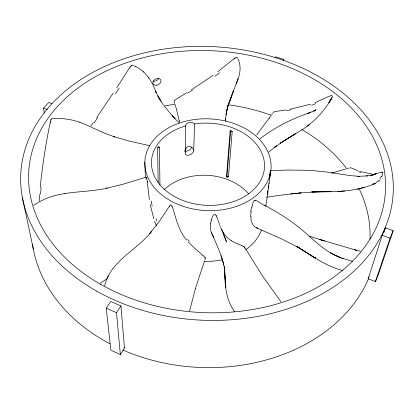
<?xml version="1.0" encoding="UTF-8"?>
<svg xmlns="http://www.w3.org/2000/svg" width="414" height="414" viewBox="0 0 414 414"><rect width="100%" height="100%" fill="white"/><g stroke="black" fill="none" stroke-linecap="round" stroke-linejoin="round"><path stroke-width="0.62" d="M185.726 125.892A56.589 41.095 3 0 0 171.655 194.854A56.589 41.095 3 0 0 263.061 174.946A56.589 41.095 3 0 0 194.58 123.967A4.839 3.364 1.7 0 0 189.017 122.56A4.839 3.364 1.7 0 0 185.726 125.892L185.187 152.052A7.317 7.09 86.9 0 1 185.989 148.207M194.58 123.967L193.742 150.116A7.643 7.421 86.9 0 0 191.987 147.467A5.646 5.48 86.6 0 0 191.408 147.017L189.41 146.23A3.39 3.291 86.1 0 0 187.314 146.784L186.026 148.228M39.097 202.337L39.615 194.44M270.544 171.298L270.539 170.703L287.088 170.035L309.832 170.309L326.858 172.043L350.223 175.624L359.502 176.328L357.546 176.276M225.423 120.976L225.583 118.513L225.397 120.909M226.546 176.033L230.148 130.529L232.207 131.264L228.476 176.757L226.95 177.275L226.546 176.033L227.032 176.209M226.95 177.275L230.582 131.781L230.148 130.529M40.179 187.749C42.3 166.045 45.731 144.455 50.047 123.082M270.497 171.805L269.923 176.535M225.423 120.898L226.489 111.801L227.933 105.399L226.08 114.885L226.489 111.801L229.113 102.568L233.429 90.894L228 105.818L238.024 78.758L236.249 84.001M210.674 223.746L210.622 229.372A42.363 26.403 -9.2 0 0 211.197 232.171M269.607 178.941L269.711 178.17M283.631 60.713L283.802 59.445L275.698 56.811L274.974 57.877M268.991 183.474L269.09 182.755M265.778 206.493L270.678 171.546A63.176 45.887 3 0 0 182.884 121.964A63.176 45.887 3 0 0 170.325 200.661A63.176 45.887 3 0 0 270.678 171.546M268.691 185.612L268.313 188.241M251.117 211.363L250.646 216.858M146.308 177.446L146.463 177.021L146.877 179.06M267.961 190.502L267.315 193.819M237.362 58.296L237.243 57.334L236.197 57.453A6.888 5.553 18.1 0 0 235.845 57.562M189.622 310.878L195.398 288.568M251.847 207.668L252.022 206.928M50.27 122.156L50.503 121.235M104.633 285.976C110.196 260.779 137.034 250.31 151.586 231.4L149.589 233.719L159.281 221.407L168.974 206.907M211.342 220.284L211.523 219.611M252.421 205.375C253.782 195.113 258.864 203.559 264.681 205.339M195.382 288.63L204.278 261.679M368.17 278.741L382.241 235.25L385.408 227.788L393.176 230.681L378.458 274.249L375.436 281.592L368.17 278.741L369.091 276.697M383.814 232.709L385.408 227.788M375.436 281.592L390.06 238.185L393.176 230.681M237.289 80.927C240.286 74.065 241.346 65.93 238.06 58.995M50.979 119.62L51.481 118.621L51.698 119.108M169.44 206.395L169.466 206.327A21.176 11.002 42.8 0 1 169.761 205.644L170.832 204.666L171.924 205.929A8.114 4.161 43.5 0 1 172.152 206.343M204.837 260.09L205.209 259.04M107.309 278.053L108.24 276.024M382.184 175.122L382.862 173.254L382.645 172.4M331.743 98.201L332.416 96.224L331.516 95.696A7.209 4.518 64.2 0 0 331.236 95.686M381.718 175.997L379.855 178.853M272.428 113.338L271.822 114.321M120.345 354.544L124.454 348.029L120.94 305.951L110.755 301.475L106.253 308.156L110.833 350.187L120.345 354.544L116.484 312.689L120.94 305.951M332.033 97.58L328.835 102.662L331.091 99.241L329.435 101.435M330.067 101.202C323.883 110.729 316.301 119.506 307.11 126.239M116.738 87.784L129.38 68.072M270.792 115.93L256.711 134.912M283.093 60.522L283.802 59.445M96.71 117.504L113.11 93.3M90.506 126.596L93.248 122.601M269.379 118.042L269.136 118.394M158.169 182.517L157.599 147.891L158.686 146.427L159.442 147.643L159.959 184.835M129.898 67.384L130.436 66.706M378.567 180.483L375.234 183.418C355.347 192.489 333.001 191.687 311.68 191.977L331.065 191.558C309.408 191.465 287.896 194.021 266.518 197.23M44.314 113.203L43.501 108.147L48.748 102.475L51.781 103.603M244.42 248.105L244.648 247.158A7.188 3.027 -44.1 0 0 244.457 246.946L243.525 246.32M131.455 65.557L132.402 64.977L132.635 65.547M217.862 71.798L233.734 58.907M268.722 152L276.578 145.821L274.482 147.405L282.684 141.676L295.368 133.722L280.376 143.146L303.912 128.588L309.77 124.278M259.775 138.918C275.093 127.057 292.563 118.43 310.873 112.256L307.861 113.477L316.068 109.834L313.714 111.154L315.597 110.093L314.05 111.035M213.21 75.276L191.532 89.797M234.355 58.488L234.997 58.084M33.684 205.235L38.223 202.472M100.307 283.031L107.433 278.606M186.761 92.731L175.903 99.334L173.901 101.021L174.532 101.145M39.837 201.582C60.377 190.062 84.911 193.333 107.174 188.122L106.429 188.272L123.465 184.126L145.278 177.404M314.966 102.625L329.399 96.167A39.346 24.612 65 0 1 329.953 96.022L330.496 95.846A13.621 8.456 62.1 0 1 331.262 95.763M348.593 168.032L347.346 168.457M345.566 169.041L332.784 172.793L333.617 172.566M230.582 131.781L232.207 131.264M376.269 173.828L371.467 175.339L375.928 173.968M370.044 175.826L374.23 174.501M310.681 104.152L290.317 109.198M333.208 172.674L331.542 173.124M374.603 174.382L366.535 175.976L367.275 175.883L358.959 176.312M357.091 189.198L364.046 187.433M374.168 183.852L372.331 184.075M64.17 193.669L64.926 193.555M285.732 109.969L274.798 111.604L273.111 112.204L273.473 112.649M157.599 147.891L159.442 147.643M374.318 173.952L381.744 172.188M299.881 192.95L301.056 192.81L290.571 194.006M337.757 191.428L344.717 191.03M52.293 118.58C65.308 117.721 78.406 120.552 89.962 126.622M204.764 258.61L205.416 258.424L205.266 257.746M372.01 173.994L360.366 171.525M382.231 172.219L381.987 172.188A43.165 10.567 -82.8 0 0 381.749 172.152M149.49 145.635L128.345 140.874L113.151 136.423M352.718 261.374L341.654 258.088L343.144 258.621L336.002 255.743L330.522 252.897L340.179 257.524L333.063 254.284M360.346 251.282L355.688 250.066M355.657 250.061L319.717 239.478L324.892 241.067M354.332 249.704L356.319 250.237L356.019 250.154M250.874 219.26C251.629 222.685 253.285 226.727 256.851 227.964M342.761 270.492C325.689 266.145 311.276 255.573 296.678 246.237L315.049 257.922L297.061 246.734M322.154 240.229L309.325 236.099M114.274 136.801L114.89 137.008L104.074 132.977L91.075 127.134M79.674 122.259L80.031 122.389M43.501 108.147L47.372 109.601M382.241 235.25L390.06 238.185M227.757 176.478L228.476 176.757M357.577 170.516C356.454 170.568 349.406 166.112 349.639 168.348M124.454 348.029L123.848 347.776M256.54 227.881L279.792 238.06L297.583 247.054M106.253 308.156L116.484 312.689M243.08 246.102L235.773 243.106L231.322 240.741M133.515 65.51L135.637 66.607M135.72 66.654C146.168 71.617 152.502 81.988 156.166 92.617L155.659 91.566L160.963 101.347M264.52 205.256C277.152 212.128 289.598 219.518 300.657 228.776C310.93 237.108 320.074 247.034 331.702 253.549M254.921 200.128L255.262 200.459A13.564 5.284 -51.4 0 1 255.381 200.599M143.58 71.958L143.316 71.736M202.958 255.443L194.006 247.727L188.277 241.879M203.595 256.002L204.977 257.368M179.179 122.994L172.183 115.609L175.065 118.725M172.56 116.013L164.575 106.507M186.781 240.099C178.491 230.815 176.152 218.545 172.457 207.129M215.86 215.057C214.054 212.667 212.392 216.625 211.947 218.219A56.827 35.118 -9.1 0 0 211.471 219.611M280.832 301.583L262.181 275.455L246.32 250.009M163.385 104.897L160.658 100.845M223.431 232.922L226.417 236.704L229.982 239.835A74.308 43.972 -58.7 0 0 231.395 240.612M148.942 78.08L148.683 77.687M234.712 311.773C224.947 298.722 224.864 281.955 224.383 266.44L225.832 287.295L224.455 268.448L224.745 270.425C222.846 256.887 216.496 244.612 211.269 232.156M159.964 99.722L160.151 100.028L158.717 97.564L159.183 98.387M244.855 247.562L246.04 249.554M213.722 237.263L211.756 233.486M216.31 215.777L216.129 215.461A13.729 8.451 -5.5 0 0 215.818 215.068M159.017 98.097L157.827 95.913L158.267 96.741M221.345 229.154L221.609 229.713M216.776 216.703L219.518 224.455M220.843 228.005L221.086 228.575M156.383 225.739L154.629 221.159M223.032 233.051L226.587 242.014L221.5 228.901M220.377 226.841L220.605 227.426M220.155 226.251L219.725 225.056M174.222 101.958L174.729 103.438M153.801 218.727L150.251 204.702M175.246 105.032L176.426 109.115M223.27 262.771L223.731 264.251M221.04 255.609L223.695 264.132M176.478 109.312L179.148 120.495M179.102 120.293L179.5 122.083M22.377 197.54L33.322 249.047M149.371 199.584L147.187 181.534M146.965 179.707L147.022 180.178M144.843 162.148L145.376 178.098M191.635 147.161A4.637 2.965 -31.2 0 1 184.711 151.027M193.633 150.158A4.657 2.95 -31.4 0 1 188.887 155.183A4.657 2.95 -31.4 0 1 185.363 152.041M368.595 278.565A172.959 134.338 3 0 1 122.808 349.996M110.031 343.853A172.959 134.338 3 0 1 32.556 244.379M164.032 189.778A52.573 40.453 3 0 1 248.85 194.016M257.798 228.088A42.352 12.073 -83.2 0 1 256.856 227.928M251.132 218.996A40.846 15.789 -53.9 0 1 250.982 216.553M250.734 211.647A70.256 27.526 -52.7 0 1 251.433 207.952M251.841 207.057A54.405 20.876 -53.4 0 1 252.235 205.494M267.982 192.934A39.216 1.651 -85.1 0 1 267.682 194.233M270.197 171.365A67.016 1.542 -83.5 0 1 269.737 174.91M270.006 174.548A52.092 2.075 -84.3 0 1 269.804 176.136M50.751 119.993A7.509 3.503 -74 0 1 50.891 119.574M50.679 121.261A14.107 6.22 -73.9 0 1 51.01 120.091M50.322 123.098A39.651 19.075 -73.7 0 1 50.544 122.187M40.556 194.295A143.047 46.513 -84 0 1 41.115 187.739M146.737 178.765A13.113 1.361 79.8 0 1 146.825 179.381M147.239 180.716A28.39 3.152 79.6 0 1 147.4 182.103M152.15 205.986A80.109 28.809 67.7 0 1 151.25 201.054M156.927 220.993A77.967 51.967 54.8 0 1 156.099 218.659M189.338 241.238A76.756 60.972 -5.7 0 1 187.811 239.52M202.819 255.454A45.25 18.495 19.6 0 1 203.455 256.012M204.925 257.384A7.255 4.238 3.2 0 1 205.225 257.756M169.316 206.829A35.977 18.718 42.5 0 1 169.45 206.4M216.356 215.761A30.098 18.526 -5.3 0 1 216.807 216.693M223.555 232.839A76.487 45.907 -31.6 0 1 221.573 229.739M243.008 246.149A45.716 16.798 -24.6 0 1 243.458 246.361M210.602 223.751A74.028 45.799 -8.3 0 1 211.238 220.284M261.565 230.06A58.69 45.167 3 0 1 245.569 249.859M222.66 259.692A58.69 45.167 3 0 1 204.055 261.317M171.903 206.291A15.033 7.38 44.8 0 1 172.24 207.072M163.628 106.056A165.714 128.599 3 0 1 175.075 104.364M228.523 104.804A165.714 128.599 3 0 1 271.574 115.371M301.811 129.535A165.714 128.599 3 0 1 346.901 168.917M359.269 189.105A165.714 128.599 3 0 1 369.992 239.204M382.546 172.286A7.882 1.951 -84.5 0 1 382.65 172.333M382.225 172.255A14.909 3.628 -86.1 0 1 382.531 172.431M374.499 174.423A126.839 36.908 68.8 0 1 372.352 174.941M361.003 172.509A124.06 32.401 51.6 0 1 358.26 171.613M375.255 183.568A62.26 17.797 82.2 0 1 374.173 183.894M380.036 180.033A141.102 38.688 85.8 0 1 378.712 181.513M382.236 175.681A37.679 9.134 -88.5 0 1 381.755 176.504M315.866 103.603A121.659 71.55 35.7 0 1 311.639 105.265M291.011 109.777A120.831 57.546 17 0 1 286.41 110.585M331.831 98.299A34.766 21.228 60.7 0 1 331.159 99.319M235.048 58.141A13 10.309 15.8 0 1 235.923 57.66M233.801 58.974A37.265 29.984 18.4 0 1 234.427 58.56M219.539 72.678A123.781 80.88 -8.5 0 1 214.861 76.259M192.381 90.174A123.843 54.337 -21.9 0 1 187.558 93.155M131.124 65.805A6.997 5.242 -36.7 0 1 131.404 65.515M130.545 66.763A13.17 9.594 -37.2 0 1 131.279 65.909M129.546 68.15A37.374 28.08 -36.2 0 1 130.063 67.466M119.216 88.027A133.225 59.875 -49.6 0 1 115.48 93.75M97.735 117.555A132.361 19.075 -55.3 0 1 94.102 122.896M158.702 78.494A4.269 3.126 -27.4 0 1 152.983 81.092M315.618 257.927L314.526 257.27L315.618 257.927M96.643 291.104A186.45 136.879 3 0 0 392.187 202.922A186.45 136.879 3 0 0 132.123 56.164A186.45 136.879 3 0 0 96.643 291.104M100.447 284.206A178.61 130.995 3 0 0 384.363 201.199A178.61 130.995 3 0 0 136.418 59.58A178.61 130.995 3 0 0 100.447 284.206M156.094 85.263A4.29 3.121 -27.5 0 0 160.792 80A4.29 3.121 -27.5 0 0 153.884 80.321A4.29 3.121 -27.5 0 0 156.094 85.263"/></g></svg>
